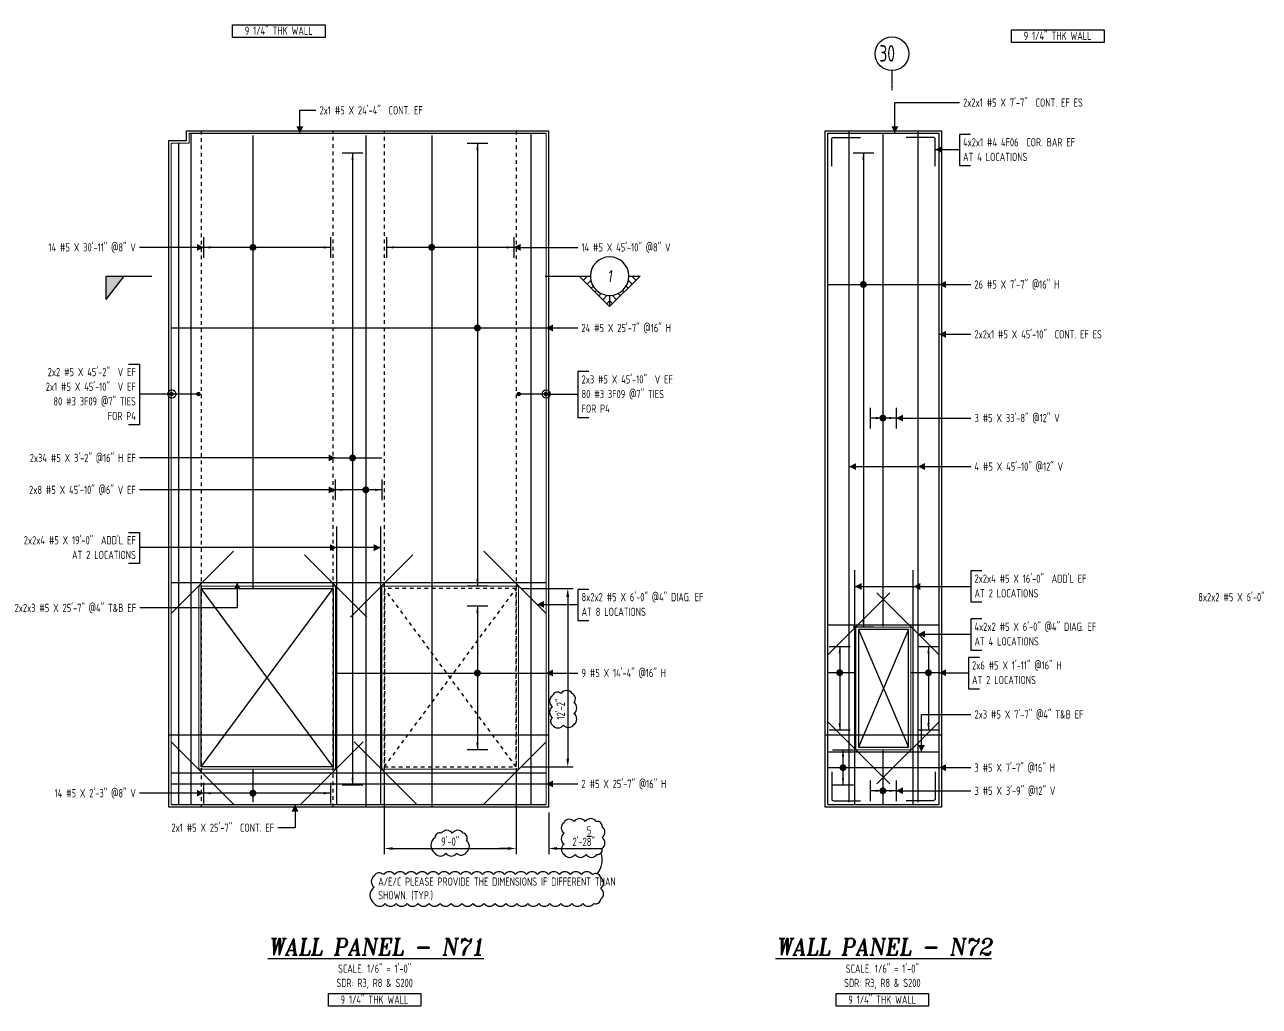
# Model space of a CAD drawing. Header units: inches. Extents: x -3675 to 11984, y -3832 to 1837.
# Drawn here: x 2949 to 3961, y -3075 to -2271 of the extents above; entities that cross this region are included whole.
import ezdxf
from ezdxf.enums import TextEntityAlignment as Align

# ---------------------------------------------------------------- set-up
doc = ezdxf.new("R2010")
doc.units = ezdxf.units.IN
doc.header["$MEASUREMENT"] = 0
doc.linetypes.add('HIDDEN', pattern=[6, 3, -3])
doc.linetypes.add('PHANTOM', pattern=[2.5, 1.25, -0.25, 0.25, -0.25, 0.25, -0.25])
doc.layers.get('0').update_dxf_attribs({"linetype": 'CONTINUOUS'})
doc.layers.get('Defpoints').update_dxf_attribs({"linetype": 'CONTINUOUS'})
for name, color, linetype in [('0-25', 7, 'CONTINUOUS'), ('0-25TEXT', 7, 'CONTINUOUS'), ('0-35', 3, 'CONTINUOUS'), ('0-35TEXT', 3, 'CONTINUOUS'), ('0-50', 10, 'CONTINUOUS'), ('3', 3, 'CONTINUOUS'), ('BAR-LBL', 2, 'CONTINUOUS'), ('DETAIL', 83, 'CONTINUOUS'), ('GRID', 8, 'PHANTOM'), ('Hatch', 253, 'CONTINUOUS'), ('hidden', 7, 'HIDDEN'), ('RANGELAY', 7, 'CONTINUOUS'), ('REBARS', 4, 'CONTINUOUS')]:
    doc.layers.add(name, color=color, linetype=linetype)
doc.layers.add('COVER', color=6, linetype='CONTINUOUS', lineweight=0, plot=False)
doc.styles.add('AR', font='ARCHQUIK.shx', dxfattribs={"width": 0.8})
doc.styles.add('ROMANT', font='romant')
doc.dimstyles.new('CADS_DIM_48', dxfattribs={"dimscale": 48, "dimtxt": 0.09375, "dimasz": 0.09375, "dimexe": 0.0625, "dimexo": 0.0625, "dimgap": 0.09375, "dimtad": 0, "dimtih": 1, "dimtoh": 1, "dimzin": 1, "dimdsep": 46, "dimlunit": 4, "dimtxsty": 'AR', "dimblk": 'CLOSED', "dimcen": 0.1875, "dimadec": 0, "dimazin": 0, "dimtfac": 1, "dimtofl": 0, "dimtmove": 0, "dimatfit": 1, "dimldrblk": 'DOTBLANK', "dimfxl": 1, "dimtzin": 0, "dimarcsym": 0})

# ---------------------------------------------------------------- blocks, each defined once
blk = doc.blocks.new('leadrblk')
blk.add_lwpolyline([(0, 0, 0, 1, 0), (1, 0, 1, 1, 0)], format="xyseb")
blk = doc.blocks.new('_DotBlank')
at = {"layer": '0-35', "color": 0, "lineweight": -2}
blk.add_line((-0.5, 0), (-1, 0), dxfattribs=at)
blk.add_circle((0, 0), 0.5, dxfattribs=at)
blk = doc.blocks.new('SECTARO')
at = {"linetype": 'Continuous'}
blk.add_line((33.32, 16.99), (20.13, 0), dxfattribs=at)
for p, q in [((33.32, 16.99), (33.32, 0)), ((33.32, 0), (0, 0))]:
    blk.add_line(p, q)
for points in [[(33.32, 0), (33.32, 16.99), (33.32, 0), (20.13, 0)], [(33.32, 16.99), (20.13, 0), (33.32, 0), (33.32, 16.99)]]:
    blk.add_solid(points, dxfattribs=at)
blk = doc.blocks.new('*X3')
at = {"color": 0, "linetype": 'Continuous'}
for p, q in [((-1.108, 0.278), (-1.075, 0.312)), ((-1.081, 0.217), (-1.031, 0.267)), ((-1.013, 0.197), (-0.986, 0.223)), ((-0.96, 0.161), (-0.942, 0.179)), ((-0.92, 0.112), (-0.898, 0.135)), ((-0.895, 0.05), (-0.854, 0.091)), ((-0.856, 0), (-0.81, 0.046)), ((-0.768, 0), (-0.765, 0.002))]:
    blk.add_line(p, q, dxfattribs=at)
blk = doc.blocks.new('*X2')
at = {"color": 0, "linetype": 'Continuous'}
for p, q in [((-1.108, 0.278), (-1.075, 0.312)), ((-0.96, 0.161), (-0.942, 0.179)), ((-0.856, 0), (-0.81, 0.046))]:
    blk.add_line(p, q, dxfattribs=at)
blk = doc.blocks.new('SECTNU')
at = {"linetype": 'Continuous'}
blk.add_line((-24.74, 0), (-32.81, 0), dxfattribs=at)
blk.add_line((0, 0), (-24.74, 0))
at = {"layer": '3'}
for p, q in [((-68.89, 0), (-46.81, 22.07)), ((-60.81, 0), (-68.89, 0))]:
    blk.add_line(p, q, dxfattribs=at)
at = {"layer": '3', "linetype": 'Continuous'}
blk.add_line((-46.81, 14), (-46.81, 22.07), dxfattribs=at)
at = {"layer": '3'}
for points in [[(-46.81, 22.07), (-24.74, 0), (-32.81, 0, 1)], [(-32.81, 0, 0.414214), (-46.81, 14)]]:
    blk.add_lwpolyline(points, format="xyb", dxfattribs=at)
for start, end in [(90, 180), (180, 0)]:
    blk.add_arc((-46.81, 0), 14, start, end, dxfattribs=at)
at = {"linetype": 'Continuous', "xscale": -64, "yscale": 64, "zscale": 64, "rotation": 359.9999999999999}
blk.add_blockref('*X3', (-117.73, 0), dxfattribs=at)
at = {"linetype": 'Continuous', "xscale": 64, "yscale": 64, "zscale": 64}
for name in ['*X3', '*X2']:
    blk.add_blockref(name, (24.1, 0), dxfattribs=at)
at = {"linetype": 'Continuous', "style": 'ROMANT', "oblique": 9, "width": 0.9}
blk.add_attdef('NO', text='', height=8, dxfattribs=at).set_placement((-46.81, 0), align=Align.MIDDLE)
blk = doc.blocks.new('*D233')
at = {"layer": 'Defpoints', "color": 0, "transparency": 16777216}
for p in [(3244.1, -2878.9), (3352.1, -2878.9), (3352.1, -2945.9)]:
    blk.add_point(p, dxfattribs=at)
at = {"layer": 'DETAIL', "color": 0, "lineweight": -2, "transparency": 16777216}
for p, q in [((3244.1, -2883.4), (3244.1, -2950.4)), ((3352.1, -2883.4), (3352.1, -2950.4)), ((3250.9, -2945.9), (3345.4, -2945.9))]:
    blk.add_line(p, q, dxfattribs=at)
at = {"layer": 'DETAIL', "color": 0, "transparency": 16777216}
for points in [[(3250.9, -2944.8), (3250.9, -2947), (3244.1, -2945.9)], [(3345.4, -2944.8), (3345.4, -2947), (3352.1, -2945.9)]]:
    blk.add_solid(points, dxfattribs=at)
at = {"layer": 'DETAIL', "color": 0, "transparency": 16777216, "insert": (3298.1, -2940.2), "char_height": 6.75, "attachment_point": 5, "style": 'AR'}
blk.add_mtext('9\'-0"', dxfattribs=at)
blk = doc.blocks.new('*D234')
at = {"layer": 'Defpoints', "color": 0, "transparency": 16777216}
for p in [(3352.1, -2911.9), (3378.8, -2911.9), (3378.8, -2945.9)]:
    blk.add_point(p, dxfattribs=at)
at = {"layer": 'DETAIL', "color": 0, "lineweight": -2, "transparency": 16777216}
for p, q in [((3352.1, -2916.4), (3352.1, -2950.4)), ((3378.8, -2916.4), (3378.8, -2950.4)), ((3345.4, -2945.9), (3338.6, -2945.9)), ((3385.5, -2945.9), (3422.8, -2945.9))]:
    blk.add_line(p, q, dxfattribs=at)
at = {"layer": 'DETAIL', "color": 0, "transparency": 16777216}
for points in [[(3345.4, -2944.7), (3345.4, -2947), (3352.1, -2945.9)], [(3385.5, -2944.7), (3385.5, -2947), (3378.8, -2945.9)]]:
    blk.add_solid(points, dxfattribs=at)
at = {"layer": 'DETAIL', "color": 0, "transparency": 16777216, "insert": (3407.5, -2935.7), "char_height": 6.75, "attachment_point": 5, "style": 'AR'}
blk.add_mtext('2\'-2{\\H1.000000x;\\S5/8;}"', dxfattribs=at)
blk = doc.blocks.new('*D235')
at = {"layer": 'Defpoints', "color": 0, "transparency": 16777216}
for p in [(3352.1, -2732.9), (3352.1, -2878.9), (3394.4, -2878.9)]:
    blk.add_point(p, dxfattribs=at)
at = {"layer": 'DETAIL', "color": 0, "lineweight": -2, "transparency": 16777216}
for p, q in [((3356.6, -2732.9), (3398.9, -2732.9)), ((3394.4, -2739.7), (3394.4, -2872.2)), ((3356.6, -2878.9), (3398.9, -2878.9))]:
    blk.add_line(p, q, dxfattribs=at)
at = {"layer": 'DETAIL', "color": 0, "transparency": 16777216}
for points in [[(3393.3, -2739.7), (3395.6, -2739.7), (3394.4, -2732.9)], [(3393.3, -2872.2), (3395.6, -2872.2), (3394.4, -2878.9)]]:
    blk.add_solid(points, dxfattribs=at)
at = {"layer": 'DETAIL', "color": 0, "transparency": 16777216, "insert": (3388.7, -2831.6), "char_height": 6.75, "attachment_point": 5, "rotation": 90, "style": 'AR'}
blk.add_mtext('12\'-2"', dxfattribs=at)
blk = doc.blocks.new('*U629', base_point=(3652.4, -2864.9))
at = {"layer": 'REBARS', "color": 0}
blk.add_lwpolyline([(3652.7, -2864.9), (3652.7, -2909.9)], dxfattribs=at)
blk = doc.blocks.new('rendmark')
at = {"color": 4}
blk.add_line((0, -3), (0, 3), dxfattribs=at)
blk = doc.blocks.new('rarrow')
at = {"color": 7}
blk.add_solid([(2, -0.33), (2, 0.33), (0, 0)], dxfattribs=at)
blk = doc.blocks.new('*U1103', base_point=(3663.6, -2898.6))
at = {"layer": 'RANGELAY'}
blk.add_line((3663.6, -2898.6), (3642.6, -2898.6), dxfattribs=at)
at = {"layer": 'RANGELAY', "xscale": 2.834645669291339, "yscale": 2.834645669291339}
for name, p, rotation in [('rendmark', (3642.6, -2898.6), 359.999996929531), ('rendmark', (3663.6, -2898.6), 180), ('rarrow', (3642.6, -2898.6), 359.999996929531), ('rarrow', (3663.6, -2898.6), 180)]:
    blk.add_blockref(name, p, dxfattribs=dict(at, rotation=rotation))
blk = doc.blocks.new('VPM6F0921')
at = {"const_width": 1}
blk.add_lwpolyline([(-0.5, 0, 1), (0.5, 0, 1)], format="xyb", close=True, dxfattribs=at)
blk = doc.blocks.new('*U953', base_point=(3607.8, -2909.6))
at = {"layer": 'REBARS', "color": 0}
blk.add_lwpolyline([(3607.8, -2909.9), (3698.8, -2909.9)], dxfattribs=at)
blk = doc.blocks.new('*U954', base_point=(3607.8, -2360.3))
at = {"layer": 'REBARS', "color": 0}
blk.add_lwpolyline([(3607.8, -2359.9), (3698.8, -2359.9)], dxfattribs=at)
blk = doc.blocks.new('*U1001', base_point=(3607.2, -2909.9))
at = {"layer": 'REBARS', "color": 0}
blk.add_lwpolyline([(3607.5, -2909.9), (3607.5, -2359.9)], dxfattribs=at)
blk = doc.blocks.new('*U1207', base_point=(3690, -2780.4))
at = {"layer": 'RANGELAY'}
blk.add_line((3690, -2780.4), (3690, -2848.9), dxfattribs=at)
at = {"layer": 'RANGELAY', "xscale": 2.834645669291339, "yscale": 2.834645669291339}
for name, p, rotation in [('rendmark', (3690, -2780.4), 269.9999999999999), ('rarrow', (3690, -2780.4), 269.9999999999999), ('rendmark', (3690, -2848.9), 89.999996929531), ('rarrow', (3690, -2848.9), 89.999996929531)]:
    blk.add_blockref(name, p, dxfattribs=dict(at, rotation=rotation))
blk = doc.blocks.new('VPM6F0AC1')
at = {"const_width": 1}
blk.add_lwpolyline([(-0.5, 0, 1), (0.5, 0, 1)], format="xyb", close=True, dxfattribs=at)
blk = doc.blocks.new('*U1057', base_point=(3675.8, -2802.2))
at = {"layer": 'REBARS', "color": 0}
blk.add_lwpolyline([(3675.8, -2801.8), (3698.8, -2801.8)], dxfattribs=at)
blk = doc.blocks.new('*U1208', base_point=(3617.3, -2780.4))
at = {"layer": 'RANGELAY'}
blk.add_line((3617.3, -2780.4), (3617.3, -2848.9), dxfattribs=at)
at = {"layer": 'RANGELAY', "xscale": 2.834645669291339, "yscale": 2.834645669291339}
for name, p, rotation in [('rendmark', (3617.3, -2780.4), 269.9999999999999), ('rarrow', (3617.3, -2780.4), 269.9999999999999), ('rendmark', (3617.3, -2848.9), 89.999996929531), ('rarrow', (3617.3, -2848.9), 89.999996929531)]:
    blk.add_blockref(name, p, dxfattribs=dict(at, rotation=rotation))
blk = doc.blocks.new('VPM6F0BA1')
at = {"const_width": 1}
blk.add_lwpolyline([(-0.5, 0, 1), (0.5, 0, 1)], format="xyb", close=True, dxfattribs=at)
blk = doc.blocks.new('*U1058', base_point=(3607.6, -2802.2))
at = {"layer": 'REBARS', "color": 0}
blk.add_lwpolyline([(3607.6, -2801.8), (3630.6, -2801.8)], dxfattribs=at)
blk = doc.blocks.new('*U775', base_point=(3610.4, -2906.9))
at = {"layer": 'REBARS', "color": 0}
blk.add_lwpolyline([(3610.7, -2882.9), (3610.7, -2904.9, 0.414214), (3612.4, -2906.7), (3634.4, -2906.7)], format="xyb", dxfattribs=at)
blk = doc.blocks.new('*U776', base_point=(3695.8, -2906.9))
at = {"layer": 'REBARS', "color": 0}
blk.add_lwpolyline([(3695.6, -2882.9), (3695.6, -2904.9, -0.414214), (3693.8, -2906.7), (3671.8, -2906.7)], format="xyb", dxfattribs=at)
blk = doc.blocks.new('*U777', base_point=(3610.4, -2362.9))
at = {"layer": 'REBARS', "color": 0}
blk.add_lwpolyline([(3610.7, -2386.9), (3610.7, -2364.9, -0.414213), (3612.4, -2363.2), (3634.4, -2363.2)], format="xyb", dxfattribs=at)
blk = doc.blocks.new('*U956', base_point=(3607.8, -2866.4))
at = {"layer": 'REBARS', "color": 0}
blk.add_lwpolyline([(3607.8, -2866.7), (3698.8, -2866.7)], dxfattribs=at)
blk = doc.blocks.new('*U957', base_point=(3607.8, -2763))
at = {"layer": 'REBARS', "color": 0}
blk.add_lwpolyline([(3607.8, -2762.7), (3698.8, -2762.7)], dxfattribs=at)
blk = doc.blocks.new('*U1031', base_point=(3677.3, -2909.9))
at = {"layer": 'REBARS', "color": 0}
blk.add_lwpolyline([(3677.6, -2909.9), (3677.6, -2717.9)], dxfattribs=at)
blk = doc.blocks.new('*U1032', base_point=(3630, -2909.9))
at = {"layer": 'REBARS', "color": 0}
blk.add_lwpolyline([(3629.7, -2909.9), (3629.7, -2717.9)], dxfattribs=at)
blk = doc.blocks.new('*U877', base_point=(3699, -2842.3))
at = {"layer": 'REBARS', "color": 0}
blk.add_lwpolyline([(3698.8, -2842.1), (3647.8, -2893)], dxfattribs=at)
blk = doc.blocks.new('*U878', base_point=(3607.3, -2842.3))
at = {"layer": 'REBARS', "color": 0}
blk.add_lwpolyline([(3607.5, -2842.1), (3658.4, -2893)], dxfattribs=at)
blk = doc.blocks.new('*U879', base_point=(3607.3, -2787.1))
at = {"layer": 'REBARS', "color": 0}
blk.add_lwpolyline([(3607.5, -2787.3), (3658.4, -2736.4)], dxfattribs=at)
blk = doc.blocks.new('*U880', base_point=(3699, -2787.1))
at = {"layer": 'REBARS', "color": 0}
blk.add_lwpolyline([(3698.8, -2787.3), (3647.8, -2736.4)], dxfattribs=at)
blk = doc.blocks.new('*U955', base_point=(3607.8, -2879.9))
at = {"layer": 'REBARS', "color": 0}
blk.add_lwpolyline([(3607.8, -2879.6), (3698.8, -2879.6)], dxfattribs=at)
blk = doc.blocks.new('*U1102', base_point=(3620, -2864.9))
at = {"layer": 'RANGELAY'}
blk.add_line((3620, -2864.9), (3620, -2893.9), dxfattribs=at)
at = {"layer": 'RANGELAY', "xscale": 2.834645669291339, "yscale": 2.834645669291339}
for name, p, rotation in [('rendmark', (3620, -2864.9), 269.9999999999999), ('rarrow', (3620, -2864.9), 269.9999999999999), ('rarrow', (3620, -2893.9), 89.999996929531), ('rendmark', (3620, -2893.9), 89.999996929531)]:
    blk.add_blockref(name, p, dxfattribs=dict(at, rotation=rotation))
blk = doc.blocks.new('VPM6F1101')
at = {"const_width": 1}
blk.add_lwpolyline([(-0.5, 0, 1), (0.5, 0, 1)], format="xyb", close=True, dxfattribs=at)
blk = doc.blocks.new('*U1002', base_point=(3699.1, -2909.9))
at = {"layer": 'REBARS', "color": 0}
blk.add_lwpolyline([(3698.8, -2909.9), (3698.8, -2359.9)], dxfattribs=at)
blk = doc.blocks.new('*U778', base_point=(3695.8, -2362.9))
at = {"layer": 'REBARS', "color": 0}
blk.add_lwpolyline([(3695.6, -2386.9), (3695.6, -2364.9, 0.414213), (3693.8, -2363.2), (3671.8, -2363.2)], format="xyb", dxfattribs=at)
blk = doc.blocks.new('*U1049', base_point=(3652.4, -2359.8))
at = {"layer": 'REBARS', "color": 0}
blk.add_lwpolyline([(3652.7, -2359.8), (3652.7, -2763.8)], dxfattribs=at)
blk = doc.blocks.new('*U1101', base_point=(3663.6, -2593.2))
at = {"layer": 'RANGELAY'}
blk.add_line((3663.6, -2593.2), (3642.6, -2593.2), dxfattribs=at)
at = {"layer": 'RANGELAY', "xscale": 2.834645669291339, "yscale": 2.834645669291339}
for name, p, rotation in [('rendmark', (3642.6, -2593.2), 359.999996929531), ('rendmark', (3663.6, -2593.2), 180), ('rarrow', (3642.6, -2593.2), 359.999996929531), ('rarrow', (3663.6, -2593.2), 180)]:
    blk.add_blockref(name, p, dxfattribs=dict(at, rotation=rotation))
blk = doc.blocks.new('VPM6F1351')
at = {"const_width": 1}
blk.add_lwpolyline([(-0.5, 0, 1), (0.5, 0, 1)], format="xyb", close=True, dxfattribs=at)
blk = doc.blocks.new('*U952', base_point=(3607.8, -2484.1))
at = {"layer": 'REBARS', "color": 0}
blk.add_lwpolyline([(3607.8, -2483.8), (3698.8, -2483.8)], dxfattribs=at)
blk = doc.blocks.new('*U1100', base_point=(3636.7, -2375.9))
at = {"layer": 'RANGELAY'}
blk.add_line((3636.7, -2375.9), (3636.7, -2764.4), dxfattribs=at)
at = {"layer": 'RANGELAY', "xscale": 2.834645669291339, "yscale": 2.834645669291339}
for name, p, rotation in [('rendmark', (3636.7, -2375.9), 269.9999999999999), ('rarrow', (3636.7, -2375.9), 269.9999999999999), ('rarrow', (3636.7, -2764.4), 89.999996929531), ('rendmark', (3636.7, -2764.4), 89.999996929531)]:
    blk.add_blockref(name, p, dxfattribs=dict(at, rotation=rotation))
blk = doc.blocks.new('VPM6F1451')
at = {"const_width": 1}
blk.add_lwpolyline([(-0.5, 0, 1), (0.5, 0, 1)], format="xyb", close=True, dxfattribs=at)
blk = doc.blocks.new('*U999', base_point=(3681.2, -2907.9))
at = {"layer": 'REBARS', "color": 0}
blk.add_lwpolyline([(3681.5, -2907.9), (3681.5, -2357.9)], dxfattribs=at)
blk = doc.blocks.new('*U1000', base_point=(3624.8, -2907.9))
at = {"layer": 'REBARS', "color": 0}
blk.add_lwpolyline([(3625.1, -2907.9), (3625.1, -2357.9)], dxfattribs=at)
blk = doc.blocks.new('*U998', base_point=(3282.6, -2361.6))
at = {"layer": 'REBARS', "color": 0}
blk.add_lwpolyline([(3282.9, -2361.6), (3282.9, -2911.6)], dxfattribs=at)
blk = doc.blocks.new('*U1099', base_point=(3350.1, -2453.4))
at = {"layer": 'RANGELAY'}
blk.add_line((3350.1, -2453.4), (3246.1, -2453.4), dxfattribs=at)
at = {"layer": 'RANGELAY', "xscale": 2.834645669291339, "yscale": 2.834645669291339}
for name, p, rotation in [('rendmark', (3246.1, -2453.4), 359.999996929531), ('rendmark', (3350.1, -2453.4), 180), ('rarrow', (3246.1, -2453.4), 359.999996929531), ('rarrow', (3350.1, -2453.4), 180)]:
    blk.add_blockref(name, p, dxfattribs=dict(at, rotation=rotation))
blk = doc.blocks.new('VPM6F1631')
at = {"const_width": 1}
blk.add_lwpolyline([(-0.5, 0, 1), (0.5, 0, 1)], format="xyb", close=True, dxfattribs=at)
blk = doc.blocks.new('*U1061', base_point=(3204.7, -2802.4))
at = {"layer": 'REBARS', "color": 0}
blk.add_lwpolyline([(3204.7, -2802.1), (3376.7, -2802.1)], dxfattribs=at)
blk = doc.blocks.new('*U1098', base_point=(3320.4, -2746.9))
at = {"layer": 'RANGELAY'}
blk.add_line((3320.4, -2746.9), (3320.4, -2864.9), dxfattribs=at)
at = {"layer": 'RANGELAY', "xscale": 2.834645669291339, "yscale": 2.834645669291339}
for name, p, rotation in [('rendmark', (3320.4, -2746.9), 269.9999999999999), ('rarrow', (3320.4, -2746.9), 269.9999999999999), ('rarrow', (3320.4, -2864.9), 89.999996929531), ('rendmark', (3320.4, -2864.9), 89.999996929531)]:
    blk.add_blockref(name, p, dxfattribs=dict(at, rotation=rotation))
blk = doc.blocks.new('VPM6F1731')
at = {"const_width": 1}
blk.add_lwpolyline([(-0.5, 0, 1), (0.5, 0, 1)], format="xyb", close=True, dxfattribs=at)
blk = doc.blocks.new('*U724', base_point=(3069.5, -2893.2))
at = {"layer": 'REBARS', "color": 0}
blk.add_lwpolyline([(3069.5, -2892.9), (3376.5, -2892.9)], dxfattribs=at)
blk = doc.blocks.new('*U723', base_point=(3069.5, -2519.7))
at = {"layer": 'REBARS', "color": 0}
blk.add_lwpolyline([(3069.5, -2519.4), (3376.5, -2519.4)], dxfattribs=at)
blk = doc.blocks.new('*U1097', base_point=(3320.4, -2367.9))
at = {"layer": 'RANGELAY'}
blk.add_line((3320.4, -2367.9), (3320.4, -2730.9), dxfattribs=at)
at = {"layer": 'RANGELAY', "xscale": 2.834645669291339, "yscale": 2.834645669291339}
for name, p, rotation in [('rendmark', (3320.4, -2367.9), 269.9999999999999), ('rarrow', (3320.4, -2367.9), 269.9999999999999), ('rendmark', (3320.4, -2730.9), 89.999996929531), ('rarrow', (3320.4, -2730.9), 89.999996929531)]:
    blk.add_blockref(name, p, dxfattribs=dict(at, rotation=rotation))
blk = doc.blocks.new('VPM6F18D1')
at = {"const_width": 1}
blk.add_lwpolyline([(-0.5, 0, 1), (0.5, 0, 1)], format="xyb", close=True, dxfattribs=at)
blk = doc.blocks.new('*U1096', base_point=(3218.1, -2375.9))
at = {"layer": 'RANGELAY'}
blk.add_line((3218.1, -2375.9), (3218.1, -2893.9), dxfattribs=at)
at = {"layer": 'RANGELAY', "xscale": 2.834645669291339, "yscale": 2.834645669291339}
for name, p, rotation in [('rendmark', (3218.1, -2375.9), 269.9999999999999), ('rarrow', (3218.1, -2375.9), 269.9999999999999), ('rarrow', (3218.1, -2893.9), 89.999996929531), ('rendmark', (3218.1, -2893.9), 89.999996929531)]:
    blk.add_blockref(name, p, dxfattribs=dict(at, rotation=rotation))
blk = doc.blocks.new('VPM6F1951')
at = {"const_width": 1}
blk.add_lwpolyline([(-0.5, 0, 1), (0.5, 0, 1)], format="xyb", close=True, dxfattribs=at)
blk = doc.blocks.new('*U1012', base_point=(3204.1, -2626.2))
at = {"layer": 'REBARS', "color": 0}
blk.add_lwpolyline([(3204.1, -2625.9), (3242.1, -2625.9)], dxfattribs=at)
blk = doc.blocks.new('*U997', base_point=(3228.6, -2361.6))
at = {"layer": 'REBARS', "color": 0}
blk.add_lwpolyline([(3228.9, -2361.6), (3228.9, -2911.6)], dxfattribs=at)
blk = doc.blocks.new('*U1095', base_point=(3242.1, -2652.1))
at = {"layer": 'RANGELAY'}
blk.add_line((3242.1, -2652.1), (3204.1, -2652.1), dxfattribs=at)
at = {"layer": 'RANGELAY', "xscale": 2.834645669291339, "yscale": 2.834645669291339}
for name, p, rotation in [('rendmark', (3204.1, -2652.1), 359.999996929531), ('rendmark', (3242.1, -2652.1), 180), ('rarrow', (3204.1, -2652.1), 359.999996929531), ('rarrow', (3242.1, -2652.1), 180)]:
    blk.add_blockref(name, p, dxfattribs=dict(at, rotation=rotation))
blk = doc.blocks.new('VPM6F1A91')
at = {"const_width": 1}
blk.add_lwpolyline([(-0.5, 0, 1), (0.5, 0, 1)], format="xyb", close=True, dxfattribs=at)
blk = doc.blocks.new('*U981', base_point=(3136.1, -2361.6))
at = {"layer": 'REBARS', "color": 0}
blk.add_lwpolyline([(3136.4, -2361.6), (3136.4, -2732.6)], dxfattribs=at)
blk = doc.blocks.new('*U1094', base_point=(3200.1, -2453.4))
at = {"layer": 'RANGELAY'}
blk.add_line((3200.1, -2453.4), (3096.1, -2453.4), dxfattribs=at)
at = {"layer": 'RANGELAY', "xscale": 2.834645669291339, "yscale": 2.834645669291339}
for name, p, rotation in [('rendmark', (3096.1, -2453.4), 359.999996929531), ('rendmark', (3200.1, -2453.4), 180), ('rarrow', (3096.1, -2453.4), 359.999996929531), ('rarrow', (3200.1, -2453.4), 180)]:
    blk.add_blockref(name, p, dxfattribs=dict(at, rotation=rotation))
blk = doc.blocks.new('VPM6F1BD1')
at = {"const_width": 1}
blk.add_lwpolyline([(-0.5, 0, 1), (0.5, 0, 1)], format="xyb", close=True, dxfattribs=at)
blk = doc.blocks.new('*U1093', base_point=(3376.8, -2573.5))
at = {"layer": 'REBARS', "color": 0, "const_width": 1.8}
for points in [[(3354.4, -2572.6, 1), (3354.4, -2574.4, 1), (3354.4, -2572.6)], [(3376.6, -2574.4, 1), (3376.6, -2572.6, 1), (3376.6, -2574.4)]]:
    blk.add_lwpolyline(points, format="xyb", dxfattribs=at)
at = {"layer": 'REBARS', "color": 0}
blk.add_lwpolyline([(3376.6, -2573.5), (3354.4, -2573.5)], dxfattribs=at)
blk = doc.blocks.new('*U996', base_point=(3364.6, -2909.9))
at = {"layer": 'REBARS', "color": 0}
blk.add_lwpolyline([(3364.3, -2909.9), (3364.3, -2359.9)], dxfattribs=at)
blk = doc.blocks.new('*U995', base_point=(3086.2, -2909.9))
at = {"layer": 'REBARS', "color": 0}
blk.add_lwpolyline([(3085.9, -2909.9), (3085.9, -2359.9)], dxfattribs=at)
blk = doc.blocks.new('*U968', base_point=(3076.2, -2909.9))
at = {"layer": 'REBARS', "color": 0}
blk.add_lwpolyline([(3075.8, -2909.9), (3075.8, -2367.9)], dxfattribs=at)
blk = doc.blocks.new('*U1092', base_point=(3092, -2573.5))
at = {"layer": 'REBARS', "color": 0, "const_width": 1.8}
for points in [[(3069.7, -2572.6, 1), (3069.7, -2574.4, 1), (3069.7, -2572.6)], [(3091.8, -2574.4, 1), (3091.8, -2572.6, 1), (3091.8, -2574.4)]]:
    blk.add_lwpolyline(points, format="xyb", dxfattribs=at)
at = {"layer": 'REBARS', "color": 0}
blk.add_lwpolyline([(3091.8, -2573.5), (3069.7, -2573.5)], dxfattribs=at)
blk = doc.blocks.new('*U785', base_point=(3084.7, -2360.3))
at = {"layer": 'REBARS', "color": 0}
blk.add_lwpolyline([(3084.7, -2359.9), (3376.7, -2359.9)], dxfattribs=at)
blk = doc.blocks.new('*U722', base_point=(3069.8, -2909.6))
at = {"layer": 'REBARS', "color": 0}
blk.add_lwpolyline([(3069.8, -2909.9), (3376.8, -2909.9)], dxfattribs=at)
blk = doc.blocks.new('*U869', base_point=(3216.3, -2756.1))
at = {"layer": 'REBARS', "color": 0}
blk.add_lwpolyline([(3216.5, -2756.3), (3267.5, -2705.4)], dxfattribs=at)
blk = doc.blocks.new('*U870', base_point=(3069.3, -2858.8))
at = {"layer": 'REBARS', "color": 0}
blk.add_lwpolyline([(3069.5, -2858.6), (3120.4, -2909.5)], dxfattribs=at)
blk = doc.blocks.new('*U871', base_point=(3069.3, -2753.1))
at = {"layer": 'REBARS', "color": 0}
blk.add_lwpolyline([(3069.5, -2753.3), (3120.4, -2702.4)], dxfattribs=at)
blk = doc.blocks.new('*U872', base_point=(3229.9, -2756.1))
at = {"layer": 'REBARS', "color": 0}
blk.add_lwpolyline([(3229.7, -2756.3), (3178.8, -2705.4)], dxfattribs=at)
blk = doc.blocks.new('*U873', base_point=(3377, -2858.8))
at = {"layer": 'REBARS', "color": 0}
blk.add_lwpolyline([(3376.8, -2858.6), (3325.8, -2909.5)], dxfattribs=at)
blk = doc.blocks.new('*U874', base_point=(3377, -2753.1))
at = {"layer": 'REBARS', "color": 0}
blk.add_lwpolyline([(3376.8, -2753.3), (3325.8, -2702.4)], dxfattribs=at)
blk = doc.blocks.new('*U875', base_point=(3219.3, -2858.8))
at = {"layer": 'REBARS', "color": 0}
blk.add_lwpolyline([(3219.5, -2858.6), (3270.4, -2909.5)], dxfattribs=at)
blk = doc.blocks.new('*U876', base_point=(3227, -2858.8))
at = {"layer": 'REBARS', "color": 0}
blk.add_lwpolyline([(3226.8, -2858.6), (3175.8, -2909.5)], dxfattribs=at)
blk = doc.blocks.new('*U1059', base_point=(3136.1, -2880.9))
at = {"layer": 'REBARS', "color": 0}
blk.add_lwpolyline([(3136.4, -2880.9), (3136.4, -2907.9)], dxfattribs=at)
blk = doc.blocks.new('*U1091', base_point=(3200.1, -2900.5))
at = {"layer": 'RANGELAY'}
blk.add_line((3200.1, -2900.5), (3096.1, -2900.5), dxfattribs=at)
at = {"layer": 'RANGELAY', "xscale": 2.834645669291339, "yscale": 2.834645669291339}
for name, p, rotation in [('rendmark', (3096.1, -2900.5), 359.999996929531), ('rendmark', (3200.1, -2900.5), 180), ('rarrow', (3096.1, -2900.5), 359.999996929531), ('rarrow', (3200.1, -2900.5), 180)]:
    blk.add_blockref(name, p, dxfattribs=dict(at, rotation=rotation))
blk = doc.blocks.new('VPM6F2391')
at = {"const_width": 1}
blk.add_lwpolyline([(-0.5, 0, 1), (0.5, 0, 1)], format="xyb", close=True, dxfattribs=at)
blk = doc.blocks.new('*U720', base_point=(3069.5, -2883.6))
at = {"layer": 'REBARS', "color": 0}
blk.add_lwpolyline([(3069.5, -2883.9), (3376.5, -2883.9)], dxfattribs=at)
blk = doc.blocks.new('*U721', base_point=(3069.5, -2728.3))
at = {"layer": 'REBARS', "color": 0}
blk.add_lwpolyline([(3069.5, -2728), (3376.5, -2728)], dxfattribs=at)
blk = doc.blocks.new('*U918', base_point=(3204.8, -2909.9))
at = {"layer": 'REBARS', "color": 0}
blk.add_lwpolyline([(3205.1, -2909.9), (3205.1, -2681.9)], dxfattribs=at)
blk = doc.blocks.new('*U919', base_point=(3241.4, -2909.9))
at = {"layer": 'REBARS', "color": 0}
blk.add_lwpolyline([(3241.1, -2909.9), (3241.1, -2681.9)], dxfattribs=at)

msp = doc.modelspace()

# ---------------------------------------------------------------- linework, layer by layer
at = {"layer": '0-25'}
for p, q in [((3094.12589, -2878.93758), (3202.12589, -2732.93713)), ((3202.12589, -2878.93758), (3094.12589, -2732.93713))]:
    msp.add_line(p, q, dxfattribs=at)
for points in [[(3673.62519, -2766.43758), (3632.62519, -2862.93758)], [(3632.62519, -2766.43758), (3673.62519, -2862.93758)]]:
    msp.add_lwpolyline(points, dxfattribs=at)
at = {"layer": '0-25TEXT'}
for points in [[(3662.51431, -2359.93758), (3662.51431, -2334.7598), (3715.36903, -2334.7598)], [(3174.85296, -2359.93758), (3174.85296, -2341.06517), (3188.02804, -2341.06517)], [(3724.36809, -2360.89662), (3715.36903, -2360.89662), (3715.36903, -2386.39395), (3724.36809, -2386.39395)], [(3695.56972, -2373.27033), (3715.36903, -2373.27033)], [(3096.12589, -2453.38474), (3043.50089, -2453.38474)], [(3350.12589, -2453.38474), (3402.67516, -2453.38474)], [(3698.67446, -2483.785), (3724.67446, -2483.785)], [(3376.67516, -2519.40429), (3402.67516, -2519.40429)], [(3698.75014, -2524.61097), (3724.67446, -2524.61097)], [(3034.50183, -2549.16537), (3043.50089, -2549.16537), (3043.50089, -2598.66017), (3034.50183, -2598.66017)], [(3411.74994, -2555.16473), (3402.75089, -2555.16473), (3402.75089, -2592.6608), (3411.74994, -2592.6608)], [(3663.62519, -2593.21317), (3724.75019, -2593.21317)], [(3204.12589, -2625.90322), (3043.50089, -2625.90322)], [(3625.10076, -2632.93758), (3724.75019, -2632.93758)], [(3204.12589, -2652.05509), (3043.50089, -2652.05509)], [(3034.50183, -2686.96781), (3043.50089, -2686.96781), (3043.50089, -2712.46513), (3034.50183, -2712.46513)], [(3241.12589, -2699.34151), (3043.50089, -2699.34151)], [(3733.74925, -2718.41557), (3724.75019, -2718.41557), (3724.75019, -2743.91289), (3733.74925, -2743.91289)], [(3123.59733, -2727.9894), (3123.59733, -2748.77), (3043.72865, -2748.77)], [(3629.69183, -2731.16423), (3724.75019, -2731.16423)], [(3411.74994, -2733.575), (3402.75089, -2733.575), (3402.75089, -2759.07232), (3411.74994, -2759.07232)], [(3369.38009, -2745.9487), (3402.75089, -2745.9487)], [(3733.74925, -2757.82421), (3724.75019, -2757.82421), (3724.75019, -2783.32154), (3733.74925, -2783.32154)], [(3681.62816, -2770.19791), (3724.75019, -2770.19791)], [(3731.74001, -2789.46891), (3722.74095, -2789.46891), (3722.74095, -2814.96624), (3731.74001, -2814.96624)], [(3376.67516, -2802.10972), (3402.67516, -2802.10972)], [(3698.75019, -2801.84261), (3722.74095, -2801.84261)], [(3684.22184, -2866.68853), (3684.22184, -2836.01188), (3724.75019, -2836.01188)], [(3698.67446, -2879.62266), (3724.67446, -2879.62266)], [(3376.67516, -2892.93188), (3402.67516, -2892.93188)], [(3096.12589, -2900.54376), (3043.50089, -2900.54376)], [(3663.62519, -2898.59107), (3724.75019, -2898.59107)], [(3170.94504, -2909.93758), (3170.94504, -2928.80999), (3156.79302, -2928.80999)]]:
    msp.add_lwpolyline(points, dxfattribs=at)
at = {"layer": '0-35'}
for points in [[(3082.12589, -2357.93758), (3378.75089, -2357.93758), (3378.75089, -2911.93758), (3067.50089, -2911.93758), (3067.50089, -2365.93758), (3082.12589, -2365.93758)], [(3605.50019, -2357.93758), (3700.75019, -2357.93758), (3700.75019, -2911.93758), (3605.50019, -2911.93758)], [(3094.12589, -2732.93713), (3202.12589, -2732.93713), (3202.12589, -2878.93758), (3094.12589, -2878.93758)], [(3673.62519, -2766.43758), (3632.62519, -2766.43758), (3632.62519, -2862.93758), (3673.62519, -2862.93758)]]:
    msp.add_lwpolyline(points, close=True, dxfattribs=at)
at = {"layer": '0-50'}
for points in [[(3119.68521, -2270.94314), (3195.57205, -2270.94314), (3195.57205, -2281.2995), (3119.68521, -2281.2995)], [(3758.00037, -2275.10131), (3833.88722, -2275.10131), (3833.88722, -2285.45768), (3758.00037, -2285.45768)], [(3198.24421, -3064.7964), (3274.13105, -3064.7964), (3274.13105, -3075.15276), (3198.24421, -3075.15276)], [(3614.30081, -3064.7964), (3690.18765, -3064.7964), (3690.18765, -3075.15276), (3614.30081, -3075.15276)]]:
    msp.add_lwpolyline(points, close=True, dxfattribs=at)
msp.add_circle((3660.12519, -2294.7521), 13.83765, dxfattribs=at)
at = {"layer": 'COVER'}
for points in [[(3084.12589, -2359.93758), (3376.75089, -2359.93758), (3376.75089, -2909.93758), (3069.50089, -2909.93758), (3069.50089, -2367.93758), (3084.12589, -2367.93758)], [(3607.50019, -2359.93758), (3698.75019, -2359.93758), (3698.75019, -2909.93758), (3607.50019, -2909.93758)], [(3092.12589, -2730.93713), (3204.12589, -2730.93713), (3204.12589, -2880.93758), (3092.12589, -2880.93758)], [(3354.12589, -2730.93713), (3242.12589, -2730.93713), (3242.12589, -2880.93758), (3354.12589, -2880.93758)], [(3675.62519, -2764.43758), (3630.62519, -2764.43758), (3630.62519, -2864.93758), (3675.62519, -2864.93758)]]:
    msp.add_lwpolyline(points, close=True, dxfattribs=at)
at = {"layer": 'DETAIL'}
for points in [[(3381.86657, -2844.71546, 0.52056705), (3390.86657, -2844.71546, 0.52056705), (3399.46733, -2844.31622, 0.52056705), (3399.46733, -2835.31622, 0.52056705), (3399.46733, -2826.31622, 0.52056705), (3397.9789, -2818.80464, 0.52056705), (3388.9789, -2818.80464, 0.52056705), (3381.86657, -2820.69231, 0.52056705), (3381.86657, -2829.69231, 0.52056705), (3381.86657, -2838.69231, 0.52056705)], [(3391.3833, -2950.78789, 0.52056705), (3400.3833, -2950.78789, 0.52056705), (3409.3833, -2950.78789, 0.52056705), (3418.3833, -2950.78789, 0.52056705), (3422.51948, -2945.92407, 0.52056705), (3422.51948, -2936.92407, 0.52056705), (3422.51948, -2927.92407, 0.52056705), (3417.69402, -2923.74952, 0.52056705), (3408.69402, -2923.74952, 0.52056705), (3399.69402, -2923.74952, 0.52056705), (3391.3833, -2924.4388, 0.52056705), (3391.3833, -2933.4388, 0.52056705), (3391.3833, -2942.4388, 0.52056705)], [(3285.56517, -2949.69829, 0.52056705), (3294.56517, -2949.69829, 0.52056705), (3303.56517, -2949.69829, 0.52056705), (3311.47003, -2948.60315, 0.52056705), (3311.47003, -2939.60315, 0.52056705), (3308.81582, -2933.25736, 0.52056705), (3299.81582, -2933.25736, 0.52056705), (3290.81582, -2933.25736, 0.52056705), (3285.56517, -2937.00671, 0.52056705)], [(3235.7655, -2990.80314, 0.52056705), (3244.7655, -2990.80314, 0.52056705), (3253.7655, -2990.80314, 0.52056705), (3262.7655, -2990.80314, 0.52056705), (3271.7655, -2990.80314, 0.52056705), (3280.7655, -2990.80314, 0.52056705), (3289.7655, -2990.80314, 0.52056705), (3298.7655, -2990.80314, 0.52056705), (3307.7655, -2990.80314, 0.52056705), (3316.7655, -2990.80314, 0.52056705), (3325.7655, -2990.80314, 0.52056705), (3334.7655, -2990.80314, 0.52056705), (3343.7655, -2990.80314, 0.52056705), (3352.7655, -2990.80314, 0.52056705), (3361.7655, -2990.80314, 0.52056705), (3370.7655, -2990.80314, 0.52056705), (3379.7655, -2990.80314, 0.52056705), (3388.7655, -2990.80314, 0.52056705), (3397.7655, -2990.80314, 0.52056705), (3406.7655, -2990.80314, 0.52056705), (3415.7655, -2990.80314, 0.52056705), (3421.42617, -2987.46381, 0.52056705), (3421.42617, -2978.46381, 0.52056705), (3421.42617, -2969.46381, 0.52056705), (3414.5857, -2967.30428, 0.52056705), (3405.5857, -2967.30428, 0.52056705), (3396.5857, -2967.30428, 0.52056705), (3387.5857, -2967.30428, 0.52056705), (3378.5857, -2967.30428, 0.52056705), (3369.5857, -2967.30428, 0.52056705), (3360.5857, -2967.30428, 0.52056705), (3351.5857, -2967.30428, 0.52056705), (3342.5857, -2967.30428, 0.52056705), (3333.5857, -2967.30428, 0.52056705), (3324.5857, -2967.30428, 0.52056705), (3315.5857, -2967.30428, 0.52056705), (3306.5857, -2967.30428, 0.52056705), (3297.5857, -2967.30428, 0.52056705), (3288.5857, -2967.30428, 0.52056705), (3279.5857, -2967.30428, 0.52056705), (3270.5857, -2967.30428, 0.52056705), (3261.5857, -2967.30428, 0.52056705), (3252.5857, -2967.30428, 0.52056705), (3243.5857, -2967.30428, 0.52056705), (3235.7655, -2968.48409, 0.52056705), (3235.7655, -2977.48409, 0.52056705)]]:
    msp.add_lwpolyline(points, format="xyb", close=True, dxfattribs=at)
msp.add_arc((3404.32115, -2955.11624), 18.30116, 321.12055985, 18.09322676, dxfattribs=at)
at = {"layer": 'GRID', "lineweight": -3}
msp.add_lwpolyline([(3660.12519, -2308.58975), (3660.12519, -2324.501)], dxfattribs=at)
at = {"layer": 'Hatch'}
for p, q in [((3378.75089, -2852.93758), (3067.50089, -2852.93758)), ((3700.75019, -2852.93758), (3605.50019, -2852.93758))]:
    msp.add_line(p, q, dxfattribs=at)
at = {"layer": 'hidden'}
for p, q in [((3094.12589, -2357.93758), (3094.12589, -2911.93758)), ((3202.12589, -2911.93758), (3202.12589, -2357.93758)), ((3244.12589, -2911.93758), (3244.12589, -2357.93758)), ((3352.12589, -2357.93758), (3352.12589, -2911.93758)), ((3352.12589, -2878.93758), (3244.12589, -2732.93713)), ((3244.12589, -2878.93758), (3352.12589, -2732.93713))]:
    msp.add_line(p, q, dxfattribs=at)
msp.add_lwpolyline([(3352.12589, -2732.93713), (3244.12589, -2732.93713), (3244.12589, -2878.93758), (3352.12589, -2878.93758)], close=True, dxfattribs=at)

# ---------------------------------------------------------------- block references
ref = msp.add_blockref('SECTNU', (3375.91174, -2476.96184), dxfattribs=dict(xscale=1.129181470141702, yscale=1.129181470141702, zscale=1.129181470141702, rotation=180))
ref.add_attrib('NO', '1', dxfattribs={"linetype": 'Continuous', "height": 9.03345, "style": 'ROMANT', "oblique": 9, "width": 0.9}).set_placement((3428.77177, -2476.96185), align=Align.MIDDLE)
at = {"xscale": 1.129181470141702, "yscale": 1.129181470141702, "zscale": 1.129181470141702, "rotation": 180}
msp.add_blockref('SECTARO', (3053.65795, -2476.96183), dxfattribs=at)
at = {"layer": '0-25TEXT'}
for name, p, xscale, yscale, rotation in [('leadrblk', (3174.85296, -2359.93758), 5.623937007874017, 2.250708661417324, 90.00000153523449), ('leadrblk', (3662.51431, -2359.93758), 5.623937007874017, 2.250708661417324, 90.00000153523449), ('leadrblk', (3096.12589, -2453.38474), 5.623937007874017, 2.250708661417324, 180.000003070469), ('VPM6F1BD1', (3136.40763, -2453.38474), 2.834645669291338, 2.834645669291338, 179.9999999999999), ('VPM6F1631', (3282.9294, -2453.38474), 2.834645669291338, 2.834645669291338, 179.9999999999999), ('VPM6F1451', (3636.691, -2483.785), 2.834645669291338, 2.834645669291338, 269.9999999999999), ('VPM6F18D1', (3320.41417, -2519.40429), 2.834645669291338, 2.834645669291338, 269.9999999999999), ('VPM6F1351', (3652.68224, -2593.21317), 2.834645669291338, 2.834645669291338, 179.9999999999999), ('leadrblk', (3204.12589, -2625.90322), 5.623937007874017, 2.250708661417324, 180.000003070469), ('VPM6F1951', (3218.06847, -2625.90322), 2.834645669291338, 2.834645669291338, 269.9999999999999), ('leadrblk', (3204.12589, -2652.05509), 5.623937007874017, 2.250708661417324, 180.000003070469), ('VPM6F1A91', (3228.91364, -2652.05509), 2.834645669291338, 2.834645669291338, 179.9999999999999), ('leadrblk', (3205.12586, -2699.34151), 5.623937007874017, 2.250708661417324, 180.000003070469), ('leadrblk', (3241.12589, -2699.34151), 5.623937007874017, 2.250708661417324, 180.000003070469), ('leadrblk', (3123.59733, -2727.9894), 5.623937007874017, 2.250708661417324, 270.0000046057035), ('VPM6F1731', (3320.41417, -2802.10972), 2.834645669291338, 2.834645669291338, 269.9999999999999), ('VPM6F0BA1', (3617.28311, -2801.84268), 2.834645669291338, 2.834645669291338, 270), ('VPM6F0AC1', (3690.03196, -2801.84268), 2.834645669291338, 2.834645669291338, 270), ('leadrblk', (3684.22184, -2866.68853), -5.623937007874017, 2.250708661417324, 269.9999953942965), ('VPM6F1101', (3619.98413, -2879.62266), 2.834645669291338, 2.834645669291338, 269.9999999999999), ('leadrblk', (3096.12589, -2900.54376), 5.623937007874017, 2.250708661417324, 180.000003070469), ('VPM6F2391', (3136.40763, -2900.54376), 2.834645669291338, 2.834645669291338, 179.9999999999999), ('VPM6F0921', (3652.68224, -2898.59107), 2.834645669291338, 2.834645669291338, 179.9999999999999), ('leadrblk', (3170.94504, -2909.93758), 5.623937007874017, 2.250708661417324, 270.0000015352345)]:
    msp.add_blockref(name, p, dxfattribs=dict(at, xscale=xscale, yscale=yscale, rotation=rotation))
at = {"layer": '0-25TEXT', "xscale": 5.623937007874017, "yscale": 2.250708661417324}
for p in [(3695.56972, -2373.27033), (3350.12589, -2453.38474), (3698.67446, -2483.785), (3376.67516, -2519.40429), (3698.75014, -2524.61097), (3663.62519, -2593.21317), (3625.10076, -2632.93758), (3681.48297, -2632.93756), (3629.69182, -2731.16421), (3677.62519, -2731.16423), (3369.38009, -2745.9487), (3681.62816, -2770.19791), (3376.67516, -2802.10972), (3698.75019, -2801.84261), (3698.67446, -2879.62266), (3376.67516, -2892.93188), (3663.62519, -2898.59107)]:
    msp.add_blockref('leadrblk', p, dxfattribs=at)
at = {"layer": 'RANGELAY'}
for name, p in [('*U1096', (3218.06847, -2375.93758)), ('*U1097', (3320.41417, -2367.93758)), ('*U1100', (3636.691, -2375.93758)), ('*U1094', (3200.12589, -2453.38474)), ('*U1099', (3350.12589, -2453.38474)), ('*U1101', (3663.62519, -2593.21317)), ('*U1095', (3242.12589, -2652.05509)), ('*U1098', (3320.41417, -2746.93713)), ('*U1208', (3617.28311, -2780.43758)), ('*U1207', (3690.03196, -2780.43758)), ('*U1102', (3619.98413, -2864.93758)), ('*U1091', (3200.12589, -2900.54376)), ('*U1103', (3663.62519, -2898.59107))]:
    msp.add_blockref(name, p, dxfattribs=at)
at = {"layer": 'REBARS', "color": 4}
for name, p in [('*U785', (3084.74827, -2360.25008)), ('*U995', (3086.22425, -2909.93758)), ('*U981', (3136.09512, -2361.62338)), ('*U997', (3228.60113, -2361.62338)), ('*U998', (3282.6169, -2361.62338)), ('*U996', (3364.61193, -2909.93758)), ('*U1001', (3607.18787, -2909.93758)), ('*U954', (3607.75019, -2360.25008)), ('*U777', (3610.43066, -2362.93758)), ('*U1000', (3624.78834, -2907.93758)), ('*U1049', (3652.36974, -2359.83144)), ('*U778', (3695.81972, -2362.93758)), ('*U999', (3681.17055, -2907.93758)), ('*U1002', (3699.06251, -2909.93758)), ('*U968', (3076.16152, -2909.93758)), ('*U952', (3607.75019, -2484.0975)), ('*U723', (3069.50089, -2519.71679)), ('*U1092', (3092.00076, -2573.5378)), ('*U1093', (3376.7508, -2573.5378)), ('*U1012', (3204.12589, -2626.21572)), ('*U918', (3204.81345, -2909.93758)), ('*U919', (3241.43833, -2909.93758)), ('*U871', (3069.27979, -2753.09866)), ('*U872', (3229.92401, -2756.05069)), ('*U869', (3216.32777, -2756.05069)), ('*U874', (3376.97186, -2753.09854)), ('*U1032', (3630.00427, -2909.93758)), ('*U1031', (3677.31275, -2909.93758)), ('*U721', (3069.50089, -2728.3019)), ('*U879', (3607.27922, -2787.09899)), ('*U880', (3698.97116, -2787.09899)), ('*U957', (3607.75019, -2762.99915)), ('*U1061', (3204.67516, -2802.42222)), ('*U1058', (3607.62519, -2802.15511)), ('*U1057', (3675.75019, -2802.15511)), ('*U878', (3607.27922, -2842.27617)), ('*U877', (3698.97116, -2842.27617)), ('*U870', (3069.27976, -2858.77601)), ('*U876', (3226.97202, -2858.77601)), ('*U875', (3219.27992, -2858.77617)), ('*U873', (3376.97186, -2858.77617)), ('*U956', (3607.75019, -2866.37601)), ('*U629', (3652.36974, -2864.93758)), ('*U1059', (3136.09512, -2880.93758)), ('*U955', (3607.75019, -2879.93516)), ('*U775', (3610.43066, -2906.93758)), ('*U776', (3695.81972, -2906.93758)), ('*U720', (3069.50089, -2883.57281)), ('*U724', (3069.50089, -2893.24438)), ('*U722', (3069.75089, -2909.62508)), ('*U953', (3607.75019, -2909.62508))]:
    msp.add_blockref(name, p, dxfattribs=at)

# ---------------------------------------------------------------- texts
at = {"color": 7, "linetype": 'Continuous', "style": 'ROMANT', "oblique": 9, "width": 0.95}
for s, p in [('%%UWALL PANEL - N71', (3237.55951, -3033.22449)), ('%%UWALL PANEL - N72', (3653.61611, -3033.22449))]:
    msp.add_text(s, height=13.5, dxfattribs=at).set_placement(p, align=Align.CENTER)
at = {"layer": '0-35TEXT', "style": 'AR', "width": 0.8}
for s, p in [('9 1/4" THK WALL', (3157.55171, -2279.27435)), ('9 1/4" THK WALL', (3795.86688, -2283.43252)), ('SCALE. 1/6" = 1\'-0"', (3236.18763, -3047.67138)), ('SCALE. 1/6" = 1\'-0"', (3652.24423, -3047.67138)), ('SDR: R3, R8 & S200', (3236.18763, -3059.33958)), ('SDR: R3, R8 & S200', (3652.24423, -3059.33958)), ('9 1/4" THK WALL', (3236.11071, -3073.1276)), ('9 1/4" THK WALL', (3652.16731, -3073.1276))]:
    msp.add_text(s, height=6.7498312, dxfattribs=at).set_placement(p, align=Align.CENTER)
for s, height, p in [('AT 4 LOCATIONS', 6.7498312, (3718.36872, -2382.64434)), ('FOR P4', 6.749831, (3405.75057, -2588.91119)), ('AT 2 LOCATIONS', 6.7498312, (3727.74988, -2740.16328)), ('AT 8 LOCATIONS', 6.7498312, (3405.75057, -2755.32271)), ('AT 4 LOCATIONS', 6.7498312, (3727.74988, -2779.57193)), ('AT 2 LOCATIONS', 6.7498312, (3725.74064, -2811.21663))]:
    msp.add_text(s, height=height, dxfattribs=at).set_placement(p)
for s, height, p in [('FOR P4', 6.749831, (3040.5012, -2594.91056)), ('AT 2 LOCATIONS', 6.7498312, (3040.5012, -2708.71553))]:
    msp.add_text(s, height=height, dxfattribs=at).set_placement(p, align=Align.RIGHT)
at = {"layer": '0-50', "style": 'AR', "width": 0.8}
msp.add_text('30', height=13.5, dxfattribs=at).set_placement((3649.81414, -2301.17618))
at = {"layer": 'BAR-LBL', "style": 'AR', "width": 0.8}
for s, p in [('2x1 #5 X 24\'-4"  CONT. EF', (3191.02773, -2344.43981)), ('2x2x1 #5 X 7\'-7"  CONT. EF ES', (3718.36872, -2338.13445)), ('4x2x1 #4 4F06  COR. BAR EF', (3718.36872, -2370.6456)), ('14 #5 X 45\'-10" @8" V', (3405.67484, -2456.75938)), ('26 #5 X 7\'-7" @16" H', (3727.67415, -2487.15964)), ('24 #5 X 25\'-7" @16" H', (3405.67484, -2522.77894)), ('2x2x1 #5 X 45\'-10"  CONT. EF ES', (3727.67415, -2527.98561)), ('2x3 #5 X 45\'-10"  V EF', (3405.75057, -2564.91371)), ('80 #3 3F09 @7" TIES', (3405.75057, -2576.91245)), ('3 #5 X 33\'-8" @12" V', (3727.74988, -2596.58782)), ('4 #5 X 45\'-10" @12" V', (3727.74988, -2636.31223)), ('2x2x4 #5 X 16\'-0"  ADD\'L EF', (3727.74988, -2728.16454)), ('8x2x2 #5 X 6\'-0" @4" DIAG. EF', (3405.75057, -2743.32397)), ('8x2x2 #5 X 6\'-0" @4" DIAG. EF', (3911.14069, -2743.32397)), ('4x2x2 #5 X 6\'-0" @4" DIAG. EF', (3727.74988, -2767.57319)), ('2x6 #5 X 1\'-11" @16" H', (3725.74064, -2799.21789)), ('9 #5 X 14\'-4" @16" H', (3405.67484, -2805.48437)), ('2x3 #5 X 7\'-7" @4" T&B EF', (3727.74988, -2839.38652)), ('3 #5 X 7\'-7" @16" H', (3727.67415, -2882.9973)), ('2 #5 X 25\'-7" @16" H', (3405.67484, -2896.30652)), ('3 #5 X 3\'-9" @12" V', (3727.74988, -2901.96572))]:
    msp.add_text(s, height=6.7492913, dxfattribs=at).set_placement(p)
for s, p in [('14 #5 X 30\'-11" @8" V', (3040.5012, -2456.75938)), ('2x2 #5 X 45\'-2"  V EF', (3040.5012, -2558.91434)), ('2x1 #5 X 45\'-10"  V EF', (3040.5012, -2570.91308)), ('80 #3 3F09 @7" TIES', (3040.5012, -2582.91182)), ('2x34 #5 X 3\'-2" @16" H EF', (3040.5012, -2629.27787)), ('2x8 #5 X 45\'-10" @6" V EF', (3040.5012, -2655.42974)), ('2x2x4 #5 X 19\'-0"  ADD\'L EF', (3040.5012, -2696.71679)), ('2x2x3 #5 X 25\'-7" @4" T&B EF', (3040.72897, -2752.14465)), ('14 #5 X 2\'-3" @8" V', (3040.5012, -2903.91841)), ('2x1 #5 X 25\'-7"  CONT. EF', (3153.79333, -2932.18464))]:
    msp.add_text(s, height=6.7492913, dxfattribs=at).set_placement(p, align=Align.RIGHT)
at = {"layer": 'DETAIL', "insert": (3239.11599, -2969.59025), "char_height": 6.7498312, "width": 190.9524352, "attachment_point": 1, "style": 'AR'}
msp.add_mtext('A/E/C PLEASE PROVIDE THE DIMENSIONS IF DIFFERENT THAN SHOWN. (TYP.)', dxfattribs=at)

# ---------------------------------------------------------------- dimensions: what is measured, and where the dimension line sits
at = {"layer": 'DETAIL'}
dim = msp.add_linear_dim(base=(3394.44085, -2878.93758), p1=(3352.12589, -2732.93713), p2=(3352.12589, -2878.93758), angle=90, dimstyle='CADS_DIM_48', override={"dimscale": 72, "dimgap": 0.03125, "dimtad": 1, "dimtih": 0, "dimtoh": 0, "dimdec": 3, "dimtdec": 3}, dxfattribs=at)
dim.commit()
dim.dimension.update_dxf_attribs({"geometry": '*D235', "text_midpoint": (3394.44085, -2831.62892), "dimtype": 160})
for base, p1, p2, picture, middle in [((3352.12589, -2945.90713), (3244.12589, -2878.93758), (3352.12589, -2878.93758), '*D233', (3298.12589, -2940.16575)), ((3378.75089, -2945.85564), (3352.12589, -2911.93758), (3378.75089, -2911.93758), '*D234', (3407.53537, -2935.73064))]:
    dim = msp.add_linear_dim(base=base, p1=p1, p2=p2, dimstyle='CADS_DIM_48', override={"dimscale": 72, "dimgap": 0.03125, "dimtad": 1, "dimtih": 0, "dimtoh": 0, "dimdec": 3, "dimtdec": 3}, dxfattribs=at)
    dim.commit()
    dim.dimension.update_dxf_attribs({"geometry": picture, "text_midpoint": middle})

# ---------------------------------------------------------------- leaders
at = {"layer": '0-25TEXT'}
for points in [[(3070.00089, -2573.53781), (3043.50089, -2573.53781)], [(3376.7508, -2573.5378), (3402.75089, -2573.5378)]]:
    msp.add_leader(points, dimstyle='CADS_DIM_48', override={"dimscale": 72, "dimgap": 0.03125, "dimtad": 0, "dimtih": 0, "dimtoh": 0, "dimdec": 3, "dimtdec": 3}, dxfattribs=at)

doc.saveas('drawing.dxf')
